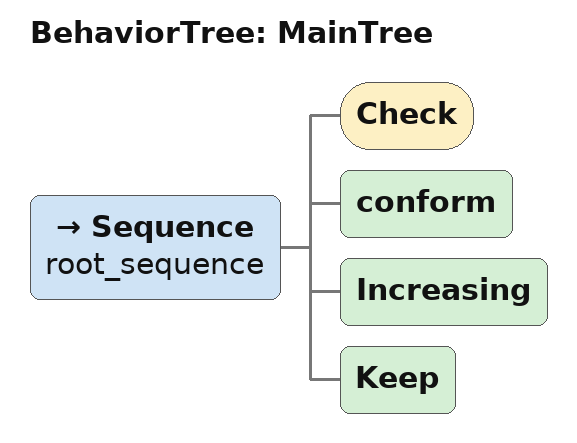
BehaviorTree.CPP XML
<root BTCPP_format="4" >
  <BehaviorTree ID="MainTree">
    <Sequence name="root_sequence">
      <Check  />
      <conform   />
      <Increasing />
      <Keep />
    </Sequence>
  </BehaviorTree>
</root>
